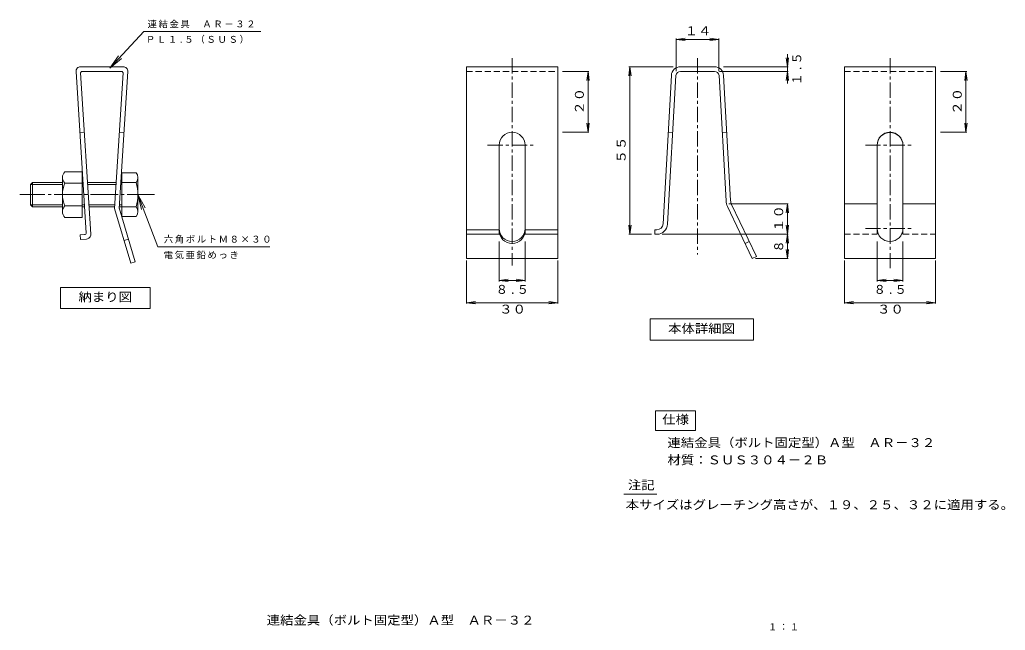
# Model space of a CAD drawing. Units: millimetres on the paper. Extents: x -153 to 170, y -136 to 64.
import ezdxf
from ezdxf.enums import TextEntityAlignment as Align

# ---------------------------------------------------------------- set-up
doc = ezdxf.new("R2010")
doc.units = ezdxf.units.MM
for name, pattern in [('CHAIN1', [8, 5, -1, 1, -1]), ('CHAIN2', [12, 9, -1, 1, -1]), ('DASHED2', [3, 2, -1])]:
    doc.linetypes.add(name, pattern=pattern)
for name, color, linetype, lineweight in [('0-0_通り芯', 4, 'Continuous', 9), ('0-1_躯体', 2, 'Continuous', 9), ('0-3_建具', 4, 'Continuous', 9), ('0-5_寸法', 7, 'Continuous', 9), ('0-F', 7, 'Continuous', 9), ('F-F_F-Fﾚｲﾔ', 2, 'Continuous', 9)]:
    doc.layers.add(name, color=color, linetype=linetype, lineweight=lineweight)
doc.layers.add('F-5_F-5ﾚｲﾔ', color=7, linetype='Continuous')
doc.styles.add('ＭＳ ゴシック', font='')
doc.styles.get('ＭＳ ゴシック').set_extended_font_data('MS Gothic')

msp = doc.modelspace()

# ---------------------------------------------------------------- linework, layer by layer
at = {"layer": '0-0_通り芯'}
for p, q in [((-6.584, 48.774), (23.416, 48.774)), ((23.416, 48.774), (23.416, -14.226)), ((74.912, 48.774), (63.749, 48.774)), ((117.597, 48.774), (147.597, 48.774)), ((147.597, 48.774), (147.597, -14.226)), ((60.753, 45.942), (58.018, -2.838)), ((62.251, 45.858), (59.516, -2.922)), ((63.749, 47.274), (74.912, 47.274)), ((78.715, 4.755), (76.41, 45.858)), ((77.908, 45.942), (80.212, 4.839)), ((59.707, 27.274), (61.204, 27.19)), ((78.954, 27.274), (77.457, 27.19)), ((4.166, 23.024), (4.166, -6.226)), ((128.347, 23.024), (128.347, -4.365)), ((136.847, 23.024), (136.847, -4.365)), ((88.685, -13.581), (80.546, 3.532)), ((117.597, 3.774), (128.347, 3.774)), ((136.847, 3.774), (147.597, 3.774)), ((79.192, 2.887), (87.33, -14.226)), ((-6.584, -4.726), (4.166, -4.726)), ((-6.584, -6.226), (4.166, -6.226)), ((12.666, -4.726), (23.416, -4.726)), ((56.021, -6.226), (55.33, -6.226)), ((86.323, -8.615), (84.968, -9.259)), ((88.685, -13.581), (87.33, -14.226))]:
    msp.add_line(p, q, dxfattribs=at)
at = {"layer": '0-0_通り芯', "linetype": 'CHAIN1'}
for p, q in [((8.416, 51.604), (8.416, -16.459)), ((69.33, 51.604), (69.33, -12.89)), ((132.597, 51.604), (132.597, -17.564)), ((0.325, 23.024), (16.154, 23.024)), ((124.507, 23.024), (140.335, 23.024)), ((124.507, -4.365), (140.335, -4.365))]:
    msp.add_line(p, q, dxfattribs=at)
at = {"layer": '0-0_通り芯', "linetype": 'DASHED2'}
for p, q in [((-6.584, 47.274), (23.416, 47.274)), ((117.597, 47.274), (147.597, 47.274)), ((117.597, -6.226), (128.347, -6.226)), ((128.347, -4.365), (128.347, -6.226)), ((136.847, -4.365), (136.847, -6.226)), ((136.847, -6.226), (147.597, -6.226))]:
    msp.add_line(p, q, dxfattribs=at)
at = {"layer": '0-0_通り芯'}
for points in [[(-6.584, 48.774), (-6.584, -14.226), (23.416, -14.226)], [(117.597, 48.774), (117.597, -14.226), (147.597, -14.226)], [(12.666, 23.024), (12.666, -6.226), (23.416, -6.226)], [(56.021, -4.726), (55.33, -4.726), (55.33, -6.226)]]:
    msp.add_lwpolyline(points, dxfattribs=at)
for centre, radius, start, end in [((63.749, 45.774), 3, 90, 176.79051), ((74.912, 45.774), 3, 3.20949, 90), ((63.749, 45.774), 1.5, 90, 176.79051), ((74.912, 45.774), 1.5, 3.20949, 90), ((8.416, 23.024), 4.25, 0, 180), ((132.597, 23.024), 4.25, 0, 180), ((132.597, 22.94), 4.25, 0, 180), ((83.707, 5.035), 5, 183.20949, 205.43562), ((83.707, 5.035), 3.5, 183.20949, 205.43562), ((56.021, -2.726), 2, 270, 356.79051), ((56.021, -2.726), 3.5, 270, 356.79051), ((8.416, -4.365), 4.25, 180, 0), ((8.416, -5.009), 4.25, 180, 0), ((132.597, -4.365), 4.25, 180, 0)]:
    msp.add_arc(centre, radius, start, end, dxfattribs=at)
at = {"layer": '0-1_躯体'}
for p, q in [((-138.624, 14.303), (-132.846, 14.303)), ((-132.846, -0.697), (-132.846, 14.303)), ((-119.868, -0.387), (-119.868, 13.993)), ((-115.178, 13.993), (-119.868, 13.993)), ((-139.346, 10.127), (-149.868, 10.127)), ((-139.346, 10.803), (-149.192, 10.803)), ((-139.346, 1.18), (-139.346, 12.427)), ((-138.624, 10.551), (-132.846, 10.551)), ((-132.627, 10.803), (-132.846, 10.803)), ((-132.585, 10.127), (-132.846, 10.127)), ((-121.683, 10.803), (-131.125, 10.803)), ((-121.726, 10.127), (-131.082, 10.127)), ((-119.868, 10.127), (-120.223, 10.127)), ((-115.178, 10.803), (-120.18, 10.803)), ((-114.568, 1.208), (-114.568, 12.398)), ((-139.346, 3.48), (-149.868, 3.48)), ((-132.17, 3.48), (-132.846, 3.48)), ((-122.141, 3.48), (-130.667, 3.48)), ((-119.868, 3.48), (-120.638, 3.48)), ((-139.346, 2.803), (-149.192, 2.803)), ((-138.624, 3.056), (-132.846, 3.056)), ((-132.128, 2.813), (-132.846, 2.813)), ((-122.183, 2.803), (-130.625, 2.803)), ((-115.178, 2.803), (-120.68, 2.803)), ((-138.624, -0.697), (-132.846, -0.697)), ((-115.178, -0.387), (-119.868, -0.387))]:
    msp.add_line(p, q, dxfattribs=at)
at = {"layer": '0-1_躯体', "linetype": 'CHAIN2'}
msp.add_line((-109.097, 6.803), (-153.401, 6.803), dxfattribs=at)
at = {"layer": '0-1_躯体'}
msp.add_lwpolyline([(-149.192, 2.803), (-149.192, 10.803), (-149.868, 10.127), (-149.868, 3.48)], close=True, dxfattribs=at)
for centre, radius, start, end in [((-136.546, 12.427), 2.8, 137.92572, 222.07428), ((-116.958, 12.398), 2.39, 318.13611, 41.86389), ((-129.257, 6.803), 10.089, 158.19786, 201.80214), ((-127.987, 6.803), 13.418, 342.6564, 17.3436), ((-136.546, 1.18), 2.8, 137.92557, 222.07463), ((-116.958, 1.208), 2.39, 318.13611, 41.86389)]:
    msp.add_arc(centre, radius, start, end, dxfattribs=at)
at = {"layer": '0-3_建具'}
for p, q in [((-119.404, 48.774), (-133.404, 48.774)), ((-131.588, -5.82), (-134.901, 47.181)), ((-133.371, 46.743), (-130.06, -6.226)), ((-119.936, 47.274), (-132.872, 47.274)), ((-119.437, 46.743), (-122.216, 2.274)), ((-117.907, 47.181), (-120.713, 2.274)), ((-132.154, 27.274), (-133.651, 27.181)), ((-120.654, 27.274), (-119.157, 27.181)), ((-120.703, 2.445), (-115.472, -15.302)), ((-132.056, -6.351), (-133.553, -6.444)), ((-133.553, -6.444), (-133.46, -7.941)), ((-131.464, -7.816), (-133.46, -7.941)), ((-117.678, -7.816), (-119.117, -8.24))]:
    msp.add_line(p, q, dxfattribs=at)
msp.add_lwpolyline([(-122.216, 2.274), (-116.911, -15.726), (-115.472, -15.302)], dxfattribs=at)
for centre, radius, start, end in [((-133.404, 47.274), 1.5, 90, 183.57729), ((-119.404, 47.274), 1.5, 356.42271, 90), ((-132.872, 46.774), 0.5, 90, 183.57916), ((-119.936, 46.774), 0.5, 356.42084, 90), ((-132.087, -5.852), 0.5, 273.5735, 3.57916), ((-131.557, -6.319), 1.5, 273.5755, 3.57729)]:
    msp.add_arc(centre, radius, start, end, dxfattribs=at)
at = {"layer": '0-5_寸法'}
for p, q in [((-139.999, -23.669), (-110.499, -23.669)), ((-139.999, -23.669), (-139.999, -30.669)), ((-110.499, -23.669), (-110.499, -30.669)), ((-139.999, -30.669), (-110.499, -30.669)), ((53.757, -34.032), (87.757, -34.032)), ((53.757, -34.032), (53.757, -41.032)), ((87.757, -34.032), (87.757, -41.032)), ((53.757, -41.032), (87.757, -41.032))]:
    msp.add_line(p, q, dxfattribs=at)
at = {"layer": '0-F'}
for p, q in [((-112.598, 60.306), (-123.829, 48.273)), ((-112.598, 60.306), (-74.137, 60.306)), ((62.33, 57.738), (65.305, 58.129)), ((62.33, 58.038), (62.33, 47.338)), ((62.33, 57.738), (76.33, 57.738)), ((62.33, 57.738), (65.305, 57.346)), ((76.33, 57.738), (73.356, 58.129)), ((76.33, 57.738), (73.356, 57.346)), ((76.33, 58.038), (76.33, 47.338)), ((-123.829, 48.273), (-120.924, 52.343)), ((98.863, 52.943), (98.863, 43.23)), ((-123.829, 48.273), (-119.969, 51.452)), ((47.111, 48.774), (46.719, 45.8)), ((46.811, 48.774), (61.325, 48.774)), ((47.111, -6.226), (47.111, 48.774)), ((47.111, 48.774), (47.502, 45.8)), ((99.163, 48.774), (77.899, 48.774)), ((98.863, 48.774), (98.471, 51.749)), ((98.863, 48.774), (99.254, 51.749)), ((33.661, 47.274), (24.965, 47.274)), ((33.361, 47.274), (32.969, 44.3)), ((33.361, 27.274), (33.361, 47.274)), ((33.361, 47.274), (33.752, 44.3)), ((99.163, 47.274), (76.556, 47.274)), ((98.863, 47.274), (98.471, 44.3)), ((98.863, 47.274), (99.254, 44.3)), ((157.842, 47.274), (149.147, 47.274)), ((157.542, 47.274), (157.15, 44.3)), ((157.542, 27.274), (157.542, 47.274)), ((157.542, 47.274), (157.933, 44.3)), ((33.361, 27.274), (32.969, 30.249)), ((33.361, 27.274), (33.752, 30.249)), ((157.542, 27.274), (157.15, 30.249)), ((157.542, 27.274), (157.933, 30.249)), ((33.661, 27.274), (24.965, 27.274)), ((157.842, 27.274), (149.147, 27.274)), ((-108.009, -10.365), (-114.568, 6.803)), ((-114.568, 6.803), (-112.189, 2.405)), ((-114.568, 6.803), (-113.409, 1.94)), ((99.163, 3.774), (79.616, 3.774)), ((98.863, 3.774), (98.471, 0.8)), ((98.863, 3.774), (99.254, 0.8)), ((47.111, -6.226), (46.719, -3.251)), ((46.811, -6.226), (54.239, -6.226)), ((47.111, -6.226), (47.502, -3.251)), ((99.163, -6.226), (57.744, -6.226)), ((98.863, -6.226), (98.471, -3.251)), ((98.863, -6.226), (99.254, -3.251)), ((98.863, -6.226), (99.254, -9.2)), ((98.863, -6.226), (98.863, -14.226)), ((4.166, -21.704), (4.166, -8.645)), ((12.666, -21.704), (12.666, -8.645)), ((128.347, -21.704), (128.347, -8.645)), ((136.847, -21.704), (136.847, -8.645)), ((-108.009, -10.365), (-71.244, -10.365)), ((98.863, -14.226), (98.471, -11.251)), ((98.863, -14.226), (99.254, -11.251)), ((-6.584, -29.019), (-6.584, -14.846)), ((23.416, -29.019), (23.416, -14.846)), ((99.163, -14.226), (88.432, -14.226)), ((117.597, -29.019), (117.597, -14.846)), ((147.597, -29.019), (147.597, -14.846)), ((4.166, -21.404), (7.14, -21.012)), ((4.166, -21.404), (12.666, -21.404)), ((4.166, -21.404), (7.14, -21.795)), ((12.666, -21.404), (9.692, -21.012)), ((12.666, -21.404), (9.692, -21.795)), ((128.347, -21.404), (131.322, -21.012)), ((128.347, -21.404), (136.847, -21.404)), ((128.347, -21.404), (131.322, -21.795)), ((136.847, -21.404), (133.873, -21.012)), ((136.847, -21.404), (133.873, -21.795)), ((-6.584, -28.719), (-3.61, -28.328)), ((-6.584, -28.719), (23.416, -28.719)), ((-6.584, -28.719), (-3.61, -29.111)), ((23.416, -28.719), (20.442, -28.328)), ((23.416, -28.719), (20.442, -29.111)), ((117.597, -28.719), (120.572, -28.328)), ((117.597, -28.719), (147.597, -28.719)), ((117.597, -28.719), (120.572, -29.111)), ((147.597, -28.719), (144.623, -28.328)), ((147.597, -28.719), (144.623, -29.111))]:
    msp.add_line(p, q, dxfattribs=at)
msp.add_lwpolyline([(98.863, 3.774), (98.863, -6.226), (98.471, -9.2)], dxfattribs=at)
at = {"layer": 'F-F_F-Fﾚｲﾔ', "color": 7}
msp.add_line((45.095, -91.646), (55.972, -91.646), dxfattribs=at)
msp.add_lwpolyline([(55.573, -64.213), (68.689, -64.213), (68.689, -70.691), (55.573, -70.691)], close=True, dxfattribs=at)

# ---------------------------------------------------------------- texts
at = {"layer": '0-5_寸法', "color": 2, "style": 'ＭＳ ゴシック', "width": 1.1}
for s, p in [('\u3000納まり図\u3000', (-138.499, -29.169)), ('\u3000本体詳細図\u3000', (55.257, -39.532))]:
    msp.add_text(s, height=2.933, dxfattribs=at).set_placement(p, align=Align.BOTTOM_LEFT)
at = {"layer": '0-F', "color": 2, "style": 'ＭＳ ゴシック', "width": 1.1}
for s, p in [('１４', (65.08, 58.238)), ('３０', (4.166, -33.171)), ('３０', (128.347, -33.171))]:
    msp.add_text(s, height=2.933, dxfattribs=at).set_placement(p, align=Align.BOTTOM_LEFT)
for s, p in [('２０', (32.861, 33.024)), ('２０', (157.042, 33.024)), ('５５', (46.611, 17.024)), ('１０', (98.363, -5.476))]:
    msp.add_text(s, height=2.933, rotation=90, dxfattribs=at).set_placement(p, align=Align.BOTTOM_LEFT)
at = {"layer": '0-F', "color": 2, "style": 'ＭＳ ゴシック'}
msp.add_text('８', height=2.933, rotation=90, dxfattribs=at).set_placement((98.363, -12.226), align=Align.BOTTOM_LEFT)
at = {"layer": '0-F', "char_height": 2.199, "attachment_point": 7, "style": 'ＭＳ ゴシック'}
for s, insert in [('\\T1.17;連結金具\u3000ＡＲ－３２', (-111.387, 61.455)), ('\\T1.18;ＰＬ１.５（ＳＵＳ）', (-111.964, 56.352)), ('\\T1.17;六角ボルトＭ８×３０', (-106.03, -9.237)), ('\\T1.17;電気亜鉛めっき', (-106.103, -14.426))]:
    msp.add_mtext(s, dxfattribs=dict(at, insert=insert))
at = {"layer": '0-F', "color": 2, "insert": (103.489, 42.649), "char_height": 2.933, "attachment_point": 7, "rotation": 90, "style": 'ＭＳ ゴシック'}
msp.add_mtext('\\T1.15;１.５', dxfattribs=at)
at = {"layer": '0-F', "color": 2, "char_height": 2.933, "attachment_point": 7, "style": 'ＭＳ ゴシック'}
for insert in [(3.041, -25.855), (127.222, -25.855)]:
    msp.add_mtext('\\T1.15;８.５', dxfattribs=dict(at, insert=insert))
at = {"layer": 'F-5_F-5ﾚｲﾔ', "color": 2, "style": 'ＭＳ ゴシック', "width": 1.1}
msp.add_text('連結金具（ボルト固定型）Ａ型\u3000ＡＲ－３２', height=2.933, dxfattribs=at).set_placement((-72.25, -135.311), align=Align.BOTTOM_LEFT)
at = {"layer": 'F-5_F-5ﾚｲﾔ', "insert": (92.478, -136.292), "char_height": 2.199, "attachment_point": 7, "style": 'ＭＳ ゴシック'}
msp.add_mtext('\\T1.17;１：１', dxfattribs=at)
at = {"layer": 'F-F_F-Fﾚｲﾔ', "style": 'ＭＳ ゴシック', "width": 1.1}
for s, p in [('仕様', (57.747, -69.388)), ('連結金具（ボルト固定型）Ａ型\u3000ＡＲ－３２', (59.45, -77.01)), ('材質：ＳＵＳ３０４－２Ｂ', (59.45, -82.688)), ('注記', (46.455, -90.926)), ('本サイズはグレーチング高さが、１９、２５、３２に適用する。', (45.735, -97.405))]:
    msp.add_text(s, height=2.933, dxfattribs=at).set_placement(p, align=Align.BOTTOM_LEFT)

doc.saveas('drawing.dxf')
